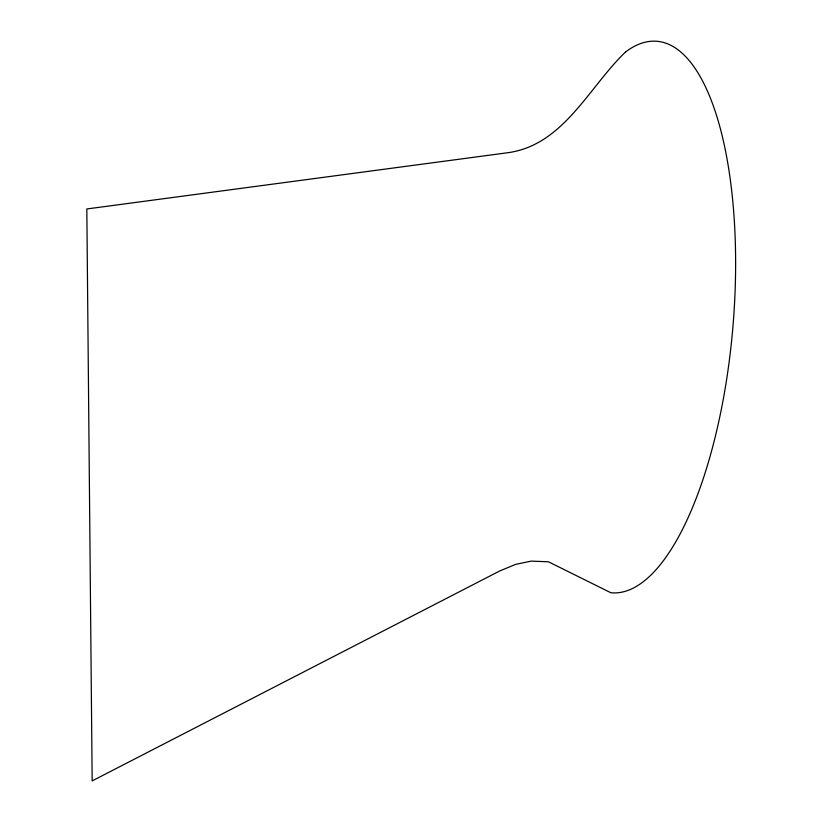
<?xml version="1.0" encoding="UTF-8"?>
<svg xmlns="http://www.w3.org/2000/svg" width="822" height="822" viewBox="0 0 822 822"><rect width="100%" height="100%" fill="white"/><g stroke="black" fill="none" stroke-linecap="round" stroke-linejoin="round"><path stroke-width="1.23" d="M625.563 51.961C588.932 87.009 563.491 145.165 507.78 152.728L86.824 208.963L92.167 780.9L499.663 571.002L515.651 564.365L531.31 561.118L548.449 561.786L610.818 592.734A276.737 99.226 -85.3 0 0 735.361 283.004A276.737 99.226 -85.3 0 0 625.563 51.961"/></g></svg>
